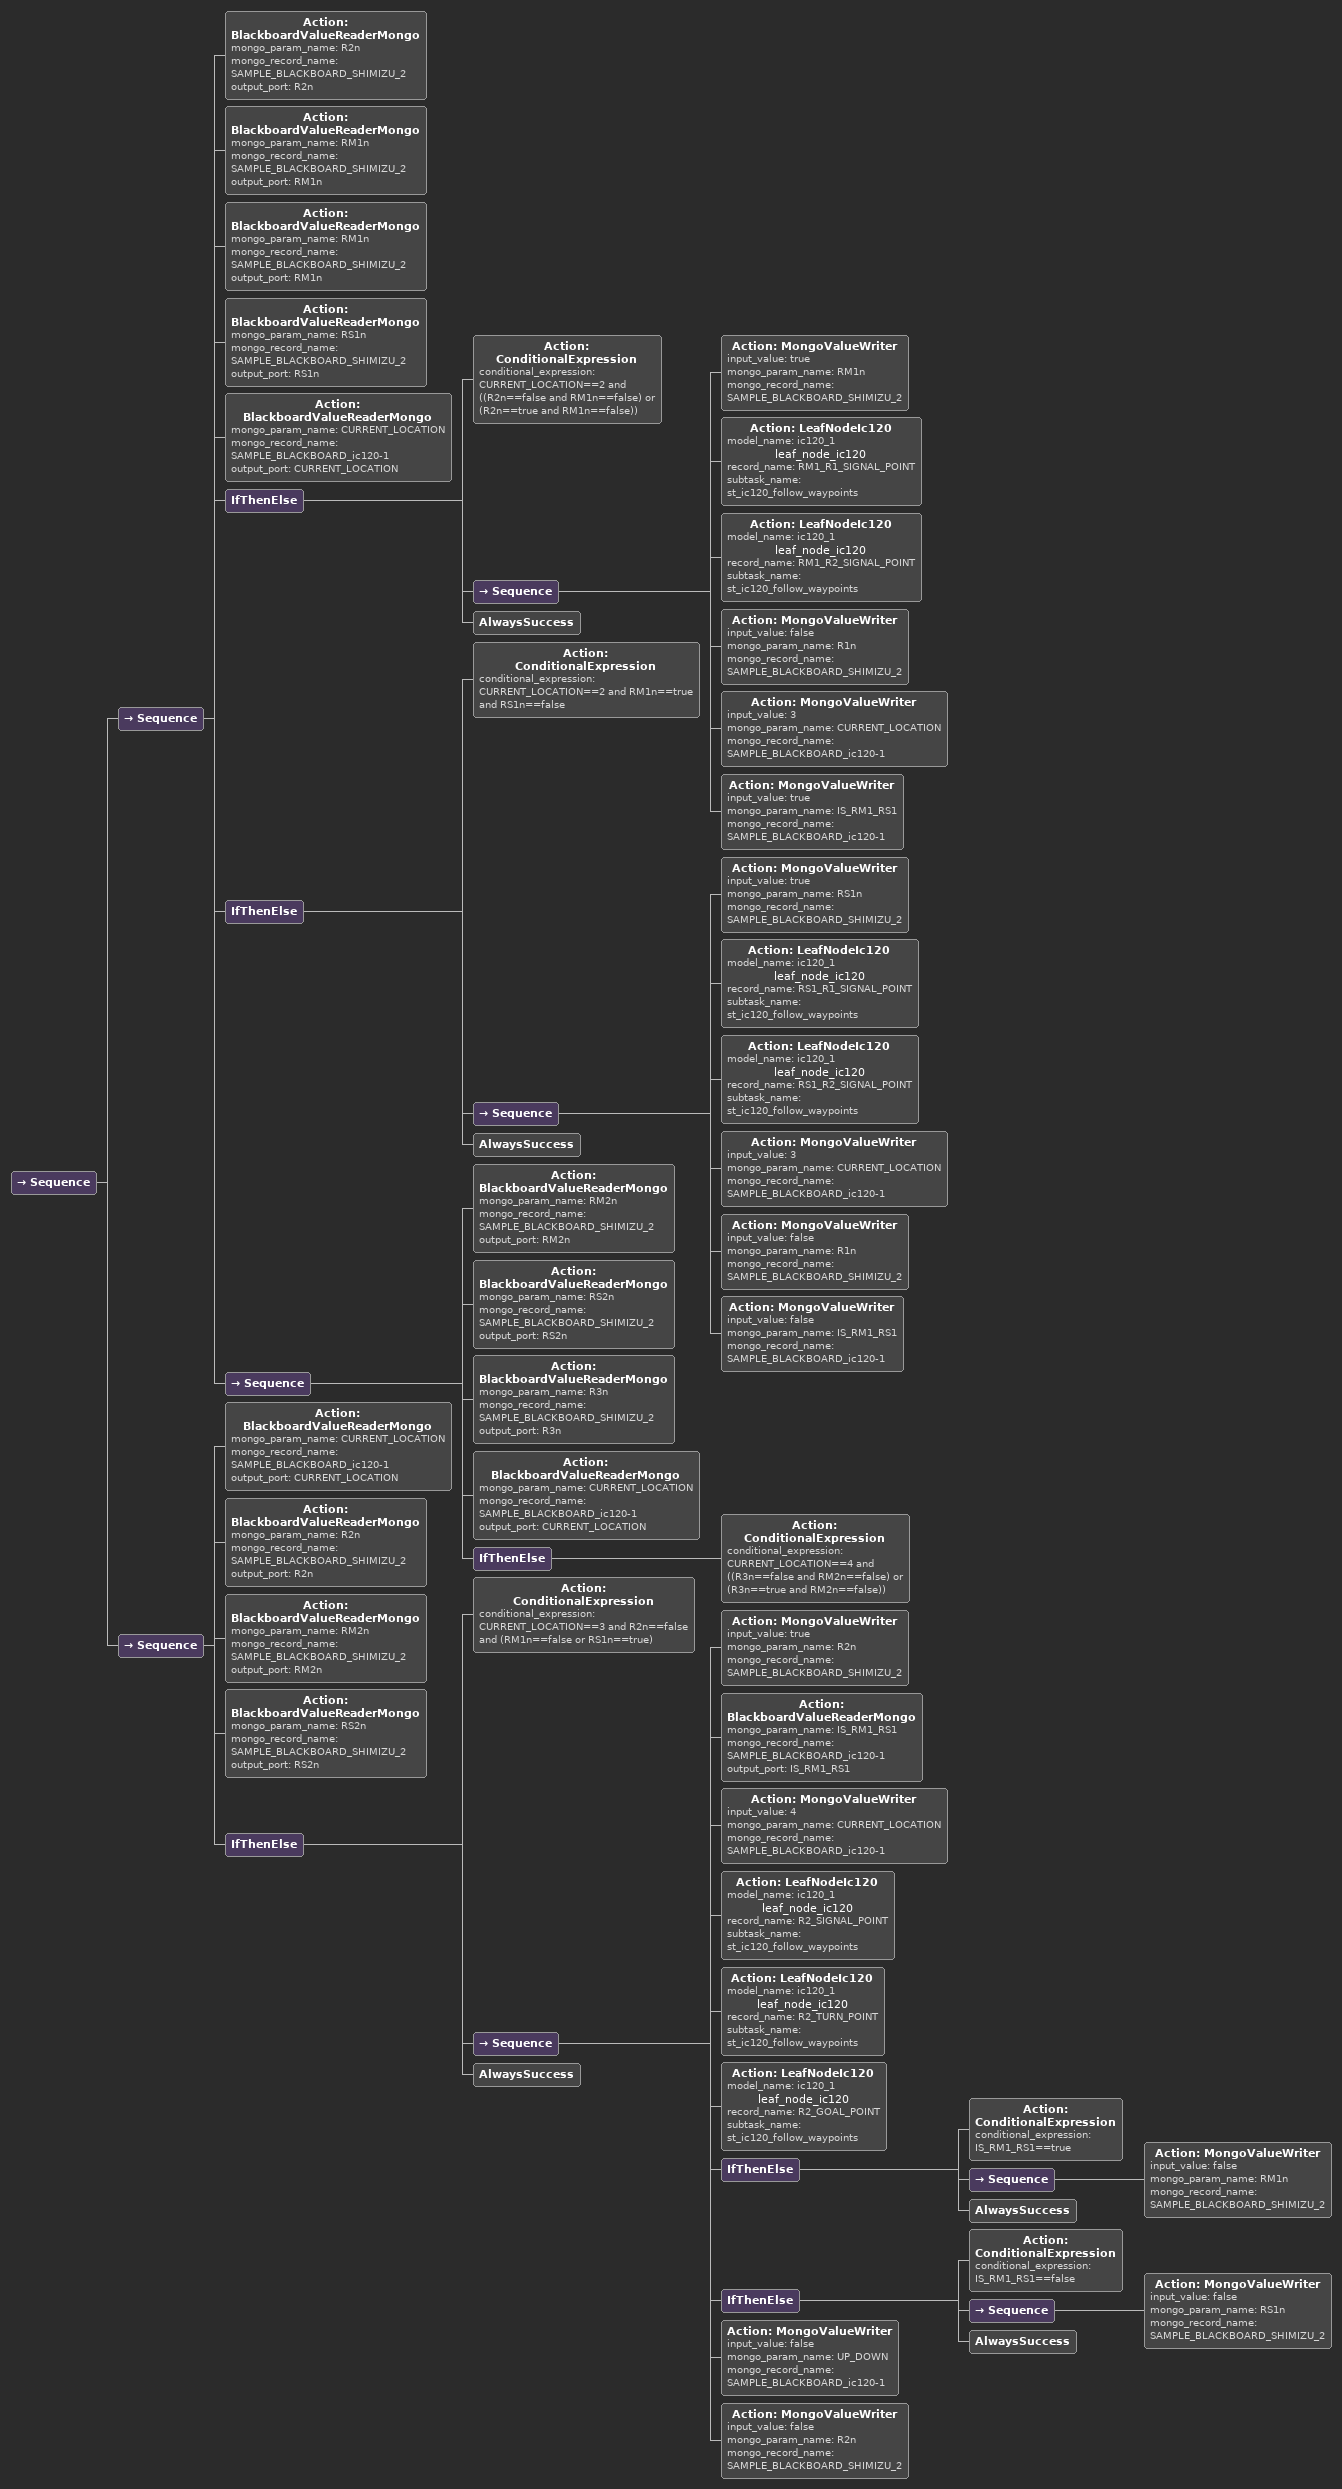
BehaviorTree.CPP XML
<Sequence>
    <Sequence>
        <Action ID="BlackboardValueReaderMongo" mongo_param_name="R2n" mongo_record_name="SAMPLE_BLACKBOARD_SHIMIZU_2" output_port="R2n"/>
        <Action ID="BlackboardValueReaderMongo" mongo_param_name="RM1n" mongo_record_name="SAMPLE_BLACKBOARD_SHIMIZU_2" output_port="RM1n"/>
        <Action ID="BlackboardValueReaderMongo" mongo_param_name="RM1n" mongo_record_name="SAMPLE_BLACKBOARD_SHIMIZU_2" output_port="RM1n"/>
        <Action ID="BlackboardValueReaderMongo" mongo_param_name="RS1n" mongo_record_name="SAMPLE_BLACKBOARD_SHIMIZU_2" output_port="RS1n"/>
        <Action ID="BlackboardValueReaderMongo" mongo_param_name="CURRENT_LOCATION" mongo_record_name="SAMPLE_BLACKBOARD_ic120-1" output_port="CURRENT_LOCATION"/>
        <IfThenElse>
            <Action ID="ConditionalExpression" conditional_expression="CURRENT_LOCATION==2 and ((R2n==false and RM1n==false) or (R2n==true and RM1n==false))"/>
            <Sequence>
                <Action ID="MongoValueWriter" input_value="true" mongo_param_name="RM1n" mongo_record_name="SAMPLE_BLACKBOARD_SHIMIZU_2"/>
                <Action ID="LeafNodeIc120" model_name="ic120_1" name="leaf_node_ic120" record_name="RM1_R1_SIGNAL_POINT" subtask_name="st_ic120_follow_waypoints"/>
                <Action ID="LeafNodeIc120" model_name="ic120_1" name="leaf_node_ic120" record_name="RM1_R2_SIGNAL_POINT" subtask_name="st_ic120_follow_waypoints"/>
                <Action ID="MongoValueWriter" input_value="false" mongo_param_name="R1n" mongo_record_name="SAMPLE_BLACKBOARD_SHIMIZU_2"/>
                <Action ID="MongoValueWriter" input_value="3" mongo_param_name="CURRENT_LOCATION" mongo_record_name="SAMPLE_BLACKBOARD_ic120-1"/>
                <Action ID="MongoValueWriter" input_value="true" mongo_param_name="IS_RM1_RS1" mongo_record_name="SAMPLE_BLACKBOARD_ic120-1"/>
            </Sequence>
            <AlwaysSuccess/>
        </IfThenElse>
        <IfThenElse>
            <Action ID="ConditionalExpression" conditional_expression="CURRENT_LOCATION==2 and RM1n==true and RS1n==false"/>
            <Sequence>
                <Action ID="MongoValueWriter" input_value="true" mongo_param_name="RS1n" mongo_record_name="SAMPLE_BLACKBOARD_SHIMIZU_2"/>
                <Action ID="LeafNodeIc120" model_name="ic120_1" name="leaf_node_ic120" record_name="RS1_R1_SIGNAL_POINT" subtask_name="st_ic120_follow_waypoints"/>
                <Action ID="LeafNodeIc120" model_name="ic120_1" name="leaf_node_ic120" record_name="RS1_R2_SIGNAL_POINT" subtask_name="st_ic120_follow_waypoints"/>
                <Action ID="MongoValueWriter" input_value="3" mongo_param_name="CURRENT_LOCATION" mongo_record_name="SAMPLE_BLACKBOARD_ic120-1"/>
                <Action ID="MongoValueWriter" input_value="false" mongo_param_name="R1n" mongo_record_name="SAMPLE_BLACKBOARD_SHIMIZU_2"/>
                <Action ID="MongoValueWriter" input_value="false" mongo_param_name="IS_RM1_RS1" mongo_record_name="SAMPLE_BLACKBOARD_ic120-1"/>
            </Sequence>
            <AlwaysSuccess/>
        </IfThenElse>
        <Sequence>
            <Action ID="BlackboardValueReaderMongo" mongo_param_name="RM2n" mongo_record_name="SAMPLE_BLACKBOARD_SHIMIZU_2" output_port="RM2n"/>
            <Action ID="BlackboardValueReaderMongo" mongo_param_name="RS2n" mongo_record_name="SAMPLE_BLACKBOARD_SHIMIZU_2" output_port="RS2n"/>
            <Action ID="BlackboardValueReaderMongo" mongo_param_name="R3n" mongo_record_name="SAMPLE_BLACKBOARD_SHIMIZU_2" output_port="R3n"/>
            <Action ID="BlackboardValueReaderMongo" mongo_param_name="CURRENT_LOCATION" mongo_record_name="SAMPLE_BLACKBOARD_ic120-1" output_port="CURRENT_LOCATION"/>
            <IfThenElse>
                <Action ID="ConditionalExpression" conditional_expression="CURRENT_LOCATION==4 and ((R3n==false and RM2n==false) or (R3n==true and RM2n==false))"/>
            </IfThenElse>
        </Sequence>
    </Sequence>
    <Sequence>
        <Action ID="BlackboardValueReaderMongo" mongo_param_name="CURRENT_LOCATION" mongo_record_name="SAMPLE_BLACKBOARD_ic120-1" output_port="CURRENT_LOCATION"/>
        <Action ID="BlackboardValueReaderMongo" mongo_param_name="R2n" mongo_record_name="SAMPLE_BLACKBOARD_SHIMIZU_2" output_port="R2n"/>
        <Action ID="BlackboardValueReaderMongo" mongo_param_name="RM2n" mongo_record_name="SAMPLE_BLACKBOARD_SHIMIZU_2" output_port="RM2n"/>
        <Action ID="BlackboardValueReaderMongo" mongo_param_name="RS2n" mongo_record_name="SAMPLE_BLACKBOARD_SHIMIZU_2" output_port="RS2n"/>
        <IfThenElse>
            <Action ID="ConditionalExpression" conditional_expression="CURRENT_LOCATION==3 and R2n==false and (RM1n==false or RS1n==true)"/>
            <Sequence>
                <Action ID="MongoValueWriter" input_value="true" mongo_param_name="R2n" mongo_record_name="SAMPLE_BLACKBOARD_SHIMIZU_2"/>
                <Action ID="BlackboardValueReaderMongo" mongo_param_name="IS_RM1_RS1" mongo_record_name="SAMPLE_BLACKBOARD_ic120-1" output_port="IS_RM1_RS1"/>
                <Action ID="MongoValueWriter" input_value="4" mongo_param_name="CURRENT_LOCATION" mongo_record_name="SAMPLE_BLACKBOARD_ic120-1"/>
                <Action ID="LeafNodeIc120" model_name="ic120_1" name="leaf_node_ic120" record_name="R2_SIGNAL_POINT" subtask_name="st_ic120_follow_waypoints"/>
                <Action ID="LeafNodeIc120" model_name="ic120_1" name="leaf_node_ic120" record_name="R2_TURN_POINT" subtask_name="st_ic120_follow_waypoints"/>
                <Action ID="LeafNodeIc120" model_name="ic120_1" name="leaf_node_ic120" record_name="R2_GOAL_POINT" subtask_name="st_ic120_follow_waypoints"/>
                <IfThenElse>
                    <Action ID="ConditionalExpression" conditional_expression="IS_RM1_RS1==true"/>
                    <Sequence>
                        <Action ID="MongoValueWriter" input_value="false" mongo_param_name="RM1n" mongo_record_name="SAMPLE_BLACKBOARD_SHIMIZU_2"/>
                    </Sequence>
                    <AlwaysSuccess/>
                </IfThenElse>
                <IfThenElse>
                    <Action ID="ConditionalExpression" conditional_expression="IS_RM1_RS1==false"/>
                    <Sequence>
                        <Action ID="MongoValueWriter" input_value="false" mongo_param_name="RS1n" mongo_record_name="SAMPLE_BLACKBOARD_SHIMIZU_2"/>
                    </Sequence>
                    <AlwaysSuccess/>
                </IfThenElse>
                <Action ID="MongoValueWriter" input_value="false" mongo_param_name="UP_DOWN" mongo_record_name="SAMPLE_BLACKBOARD_ic120-1"/>
                <Action ID="MongoValueWriter" input_value="false" mongo_param_name="R2n" mongo_record_name="SAMPLE_BLACKBOARD_SHIMIZU_2"/>
            </Sequence>
            <AlwaysSuccess/>
        </IfThenElse>
    </Sequence>
</Sequence>
